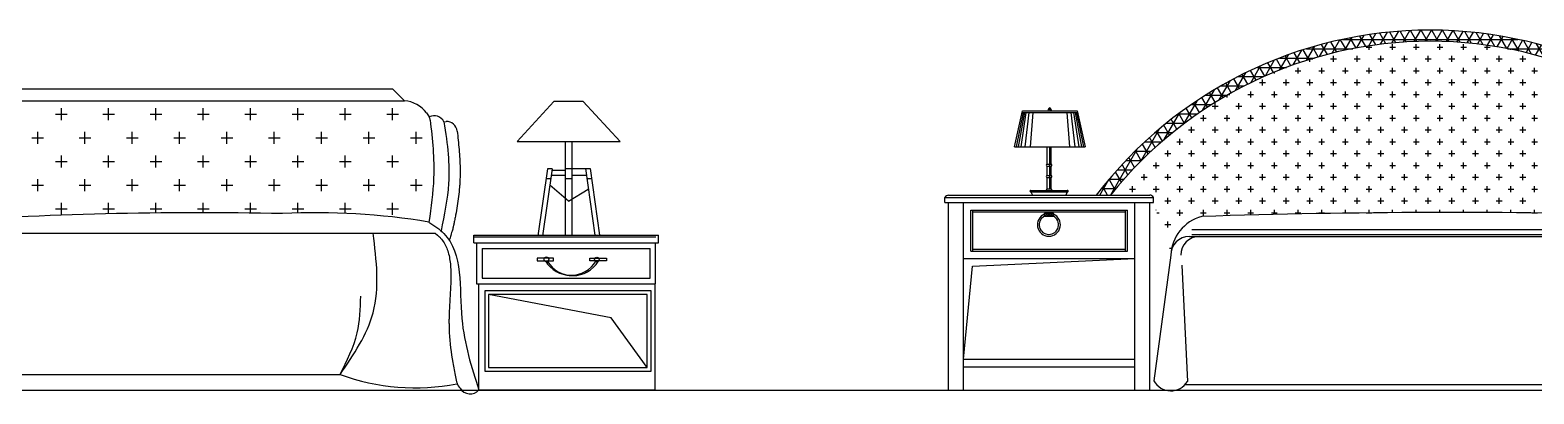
# Model space of a CAD drawing. Header units: inches. Extents: x 15.4 to 57.9, y 9.9 to 34.7.
# Drawn here: x 22.419 to 26.455, y 26.029 to 27.005 of the extents above; entities that cross this region are included whole.
import ezdxf

# ---------------------------------------------------------------- set-up
doc = ezdxf.new("R2010")
doc.units = ezdxf.units.IN
doc.header["$MEASUREMENT"] = 0
for name, color, linetype in [('02', 2, 'Continuous'), ('1', 1, 'Continuous'), ('8', 8, 'Continuous')]:
    doc.layers.add(name, color=color, linetype=linetype)

msp = doc.modelspace()

# ---------------------------------------------------------------- hatches: boundary and pattern name
at = {"layer": '8'}
h = msp.add_hatch(dxfattribs=at)
h.set_pattern_fill('NET3', color=256, scale=0.2, style=0)
h.set_pattern_definition([(0, (24.78006810875849, 26.97964363154308), (0, 0.025), []), (59.99999999999999, (24.78006810875849, 26.97964363154308), (-0.02165063509461097, 0.0125), []), (120, (24.78006810875849, 26.97964363154308), (-0.02165063509461097, -0.01249999999999999), [])])
h.paths.add_polyline_path([(25.27998714725726, 26.56187124118726), (25.31806928845362, 26.56187124118726, -0.480944342810019), (27.03403793479555, 26.56187124118726), (27.07212007599191, 26.56187124118726, 0.4939842345127829)])
h = msp.add_hatch(dxfattribs=at)
h.set_pattern_fill('CROSS', color=256, scale=0.005000000000000001, style=0)
h.set_pattern_definition([(0, (31.65546677302808, 4.54361696154804), (0.03175, 0.03175), [0.015875, -0.047625]), (90, (31.66340427304857, 4.535679461542102), (-0.03175, 0.03175), [0.015875, -0.047625])])
h.paths.add_polyline_path([(25.31806928845362, 26.56187124118726), (25.42299563129672, 26.56187124118726, -0.2769839649487483), (25.43339862180182, 26.55587124119332), (25.43339862180182, 26.54187124119774), (25.48045059614123, 26.40814332881412, -0.3114696733854988), (25.56290778442525, 26.50451394763361, -0.0150430019880874), (26.79156604450435, 26.50772533512493, -0.1254789787001688), (26.84107779869118, 26.48761669960216, -0.147316878381234), (26.88000076421776, 26.43065238193078), (26.93628596346133, 26.54187124119774), (26.93628596346133, 26.55587124119332, -0.2089676440764885), (26.94628596347065, 26.56187124118726), (27.03403793479555, 26.56187124118726, 0.4809443428100189)])
h = msp.add_hatch(dxfattribs=at)
h.set_pattern_fill('CROSS', color=256, scale=0.01, style=0)
h.set_pattern_definition([(0, (28.32865663170123, 5.950967739138221), (0.0635, 0.0635), [0.03175, -0.09525]), (90, (28.3445316317422, 5.935092739140899), (-0.0635, 0.0635), [0.03175, -0.09525])])
edge = h.paths.add_edge_path()
edge.add_line((22.2120327408822, 26.81476721347128), (22.20624927495846, 26.81424092261871))
edge.add_arc((22.21149015980081, 26.7354316792392), 0.07898331289221877, 93.80461846548258, 148.9457550386248)
edge.add_spline(control_points=[(22.14382679033332, 26.7761751714191), (22.13111335196772, 26.71067015598813), (22.12206475268357, 26.61930604176298), (22.13489203172975, 26.52834204215317), (22.14180943248101, 26.48686369280615)], knot_values=[26.50108035039032, 26.50108035039032, 26.50108035039032, 26.50108035039032, 181.947612112373, 301.1011949939327, 301.1011949939327, 301.1011949939327, 301.1011949939327], degree=3, periodic=0)
edge.add_spline(control_points=[(22.14180943248101, 26.48686369280615), (22.14326722379082, 26.48784504032513), (22.14472818206304, 26.48882440582959), (22.14618914010243, 26.4898037713195)], knot_values=[0, 0, 0, 0, 5.14016378829674, 5.14016378829674, 5.14016378829674, 5.14016378829674], degree=3, periodic=0)
edge.add_arc((22.87647912063875, 15.79740508838434), 10.71730903961212, 88.82532651556318, 93.90722914448531, ccw=False)
edge.add_arc((23.18689275318065, 24.66640116545598), 1.848287599533896, 80.58738920062058, 92.81288607367861, ccw=False)
edge.add_spline(control_points=[(23.48916744202615, 26.4898037713195), (23.49473341316224, 26.52927457227482), (23.50756069220842, 26.62023857188463), (23.49851209292428, 26.71160268610977), (23.49236879073323, 26.76334105802228)], knot_values=[26.50108035039034, 26.50108035039034, 26.50108035039034, 26.50108035039034, 145.65466323195, 301.1011949939327, 301.1011949939327, 301.1011949939327, 301.1011949939327], degree=3, periodic=0)
edge.add_arc((23.46257806051762, 26.75980377132358), 0.03000000000000226, 6.771450049665716, 23.77620404462898)
edge.add_line((23.49003187631496, 26.77189872920856), (23.48250143131481, 26.78223275479679))
edge.add_arc((23.41917494073749, 26.73713380215334), 0.07774419546121016, 35.45716461265658, 86.94089749208075)
edge.add_line((23.42332384124638, 26.81476721347128), (22.21203274076578, 26.81476721347128))

# ---------------------------------------------------------------- linework, layer by layer
at = {"layer": '02'}
for p, q in [((23.39218495454879, 26.84590610015432), (22.24317162757979, 26.84590610015432)), ((23.39218495454879, 26.84590610015432), (23.42332384124638, 26.81476721347128)), ((22.2120327408822, 26.81476721347128), (23.42332384124638, 26.81476721347128)), ((23.82460208697484, 26.81323395076318), (23.72560208704562, 26.70575530754861)), ((23.90319219016709, 26.81323395076318), (23.82460208697484, 26.81323395076318)), ((23.90319219016709, 26.81323395076318), (24.00219219009631, 26.70575530754861)), ((23.52933197719284, 26.75887124112917), (23.53506311442942, 26.75980377132358)), ((25.06016519916483, 26.69138252849218), (25.08165091340669, 26.78806824278429)), ((25.08376145497204, 26.78395395706168), (25.06471688248456, 26.69138252849218)), ((25.08705753664725, 26.78395395706168), (25.07062712143415, 26.69138252849218)), ((25.09134902147816, 26.78395395706168), (25.07763347676263, 26.69138252849218)), ((25.08073662774877, 26.78395395706168), (25.22987948492409, 26.78395395706168)), ((25.08165091340669, 26.78806824278429), (25.22896519926616, 26.78806824278429)), ((25.09894756594912, 26.78395395706168), (25.08833490469732, 26.69138252849218)), ((25.10989549215191, 26.78395395706168), (25.10286424117402, 26.69138252849218)), ((25.15205025481299, 26.79361877345066), (25.15822168317863, 26.79361877345066)), ((25.1551359688794, 26.79670448773534), (25.1551359688794, 26.78806748836935)), ((25.20072062075377, 26.78395395706168), (25.20775187149883, 26.69138252849218)), ((25.21166854672373, 26.78395395706168), (25.22228120797553, 26.69138252849218)), ((25.2192670911947, 26.78395395706168), (25.23298263614305, 26.69138252849218)), ((25.2235585760256, 26.78395395706168), (25.23998899123871, 26.69138252849218)), ((25.22685465770082, 26.78395395706168), (25.24589923018829, 26.69138252849218)), ((25.22896519926616, 26.78806824278429), (25.25045091350802, 26.69138252849218)), ((23.72560208704562, 26.70575530754861), (24.00219219009631, 26.70575530754861)), ((23.85426105274127, 26.70575530754861), (23.85426105274127, 26.45416651544504)), ((23.87246210471966, 26.70575530754861), (23.87246210471966, 26.45420444623444)), ((25.06016519916483, 26.69138252849218), (25.25045091350802, 26.69138252849218)), ((25.1482557646861, 26.64518552690272), (25.1482557646861, 26.69138252849218)), ((25.15545576456242, 26.57884266976028), (25.15545576456242, 26.69138252849218)), ((25.15854147886165, 26.64518552690272), (25.15854147886165, 26.69138252849218)), ((25.1482557646861, 26.64518552690272), (25.15854147886165, 26.64518552690272)), ((25.1482557646861, 26.61432838405592), (25.1482557646861, 26.64004266975674)), ((25.1482557646861, 26.64004266975674), (25.15854147886165, 26.64004266975674)), ((25.15854147886165, 26.61432838405592), (25.15854147886165, 26.64004266975674)), ((23.80700355110929, 26.6326415064453), (23.78144975466893, 26.45323398532339)), ((23.81978044397437, 26.6326415064453), (23.79422664753401, 26.45323398532339)), ((23.81594882667304, 26.60574057281185), (23.80317193357513, 26.60574057281185)), ((23.81978044397437, 26.6326415064453), (23.80700355110929, 26.6326415064453)), ((23.85426105274127, 26.61469158900429), (23.81722375884891, 26.61469158900429)), ((23.85426105274127, 26.62833961862482), (23.81916770729476, 26.62833961862482)), ((23.85426105274127, 26.63357403656694), (23.92164969182813, 26.63357403656694)), ((23.85426105274127, 26.6066731029335), (23.87246210471966, 26.6066731029335)), ((23.87246210471966, 26.61562411914049), (23.9114294840885, 26.61562411914049)), ((23.90887279896305, 26.63357403656694), (23.93442659540341, 26.45416651544504)), ((23.91270441626438, 26.6066731029335), (23.92548130936229, 26.6066731029335)), ((23.92164969182813, 26.63357403656694), (23.94720348826849, 26.45416651544504)), ((25.1482557646861, 26.61432838405592), (25.15854147886165, 26.61432838405592)), ((25.1482557646861, 26.57884266976028), (25.1482557646861, 26.60918552690994)), ((25.1482557646861, 26.60918552690994), (25.15854147886165, 26.60918552690994)), ((25.15854147886165, 26.57884266976028), (25.15854147886165, 26.60918552690994)), ((23.86336157861405, 26.5454644796758), (23.81350733590552, 26.58859941020485)), ((23.86336157861405, 26.5454644796758), (23.91673976619967, 26.57834180947096)), ((24.87339862174594, 26.55587124119332), (25.43339862180182, 26.55587124119332)), ((24.87339862174594, 26.54187124119774), (24.87339862174594, 26.55587124119332)), ((24.88339862175525, 26.56187124118726), (25.4233986217925, 26.56187124118726)), ((25.10454147885793, 26.57472838405222), (25.20297285862506, 26.57472838405222)), ((25.10454147885793, 26.57061409832961), (25.20225576468983, 26.57061409832961)), ((25.10454147885793, 26.57061409832961), (25.10865576466785, 26.56187124118726)), ((25.1456843360258, 26.57472838405222), (25.1456843360258, 26.57530695548333)), ((25.1482557646861, 26.57884266976028), (25.15854147886165, 26.57884266976028)), ((25.16111290752196, 26.57472838405222), (25.16111290752196, 26.57530695548333)), ((25.20225576468983, 26.57061409832961), (25.19814147887991, 26.56187124118726)), ((25.43339862180182, 26.54187124119774), (25.43339862180182, 26.55587124119332)), ((24.87339862174594, 26.54187124119774), (25.43339862180182, 26.54187124119774)), ((24.88339862175525, 26.03887124118621), (24.88339862175525, 26.54187124119774)), ((24.9233986217925, 26.03887124118621), (24.9233986217925, 26.54187124119774)), ((24.94339862181113, 26.41187124119308), (24.94339862181113, 26.52187124119367)), ((24.94339862181113, 26.52187124119367), (25.36339862173662, 26.52187124119367)), ((24.94839862169937, 26.41187124119308), (24.94839862169937, 26.52187124119367)), ((24.94839862169937, 26.51687124118901), (25.35839862184838, 26.51687124118901)), ((25.35839862184838, 26.41187124119308), (25.35839862184838, 26.52187124119367)), ((25.36339862173662, 26.41187124119308), (25.36339862173662, 26.52187124119367)), ((25.38339862175525, 26.03887124118621), (25.38339862175525, 26.54187124119774)), ((25.4233986217925, 26.03887124118621), (25.4233986217925, 26.54187124119774)), ((25.14082714723662, 26.51318567475239), (25.16482714721241, 26.51318567475239)), ((25.14082714723662, 26.50518567475076), (25.14082714723662, 26.51318567475239)), ((25.14082714723662, 26.50518567475076), (25.16482714721241, 26.50518567475076)), ((25.16482714721241, 26.50518567475076), (25.16482714721241, 26.51318567475239)), ((22.14050447819062, 26.45980377132067), (23.50601527578437, 26.45980377132067)), ((23.60933364782722, 26.45420444623444), (24.10534089146421, 26.45420444623444)), ((24.09802723018692, 26.44905185167438), (23.60933364782722, 26.44905185167438)), ((24.10534089146421, 26.43359349565283), (24.10534089146421, 26.45420444623444)), ((25.52993659786188, 26.45099240952398), (26.83974798740127, 26.45099240952398)), ((25.53670061164775, 26.46944536269287), (26.84651200141997, 26.46944536269287)), ((25.53670061164775, 26.45599240951408), (26.84651200141997, 26.45599240951408)), ((23.60933364782722, 26.43359349565283), (24.10534089146421, 26.43359349565283)), ((23.61714474804939, 26.43359349565283), (23.61714474804939, 26.32418255980004)), ((23.63214474817977, 26.41859349565341), (24.08252979134449, 26.41859349565341)), ((23.63214474817977, 26.41859349565341), (23.63214474817977, 26.33918255979945)), ((24.08252979134449, 26.33918255979945), (24.08252979134449, 26.41859349565341)), ((24.09752979124204, 26.32418255980004), (24.09752979124204, 26.43359349565283)), ((24.94339862181113, 26.41187124119308), (25.36339862173662, 26.41187124119308)), ((24.94839862169937, 26.41687124119774), (25.35839862184838, 26.41687124119774)), ((25.47993659781531, 26.40099240952107), (25.43444061902591, 26.06395733674283)), ((24.9233986217925, 26.39187124118901), (25.38339862175525, 26.39187124118901)), ((24.9233986217925, 26.12187124119949), (24.94757969485835, 26.37185694283683)), ((24.94757969485835, 26.37185694283683), (25.38339862175525, 26.39187124118901)), ((25.50927873369546, 26.37418441731127), (25.52451575472259, 26.06205250468913)), ((23.61664730910451, 26.32418255980004), (24.09752979124204, 26.32418255980004)), ((23.62302883243428, 26.03980377132241), (23.62302883243428, 26.32418255980004)), ((23.63214474817977, 26.33918255979945), (24.08252979134449, 26.33918255979945)), ((24.09638392151573, 26.03887124118621), (24.09638392151573, 26.32325002967839)), ((24.9233986217925, 26.12187124119949), (25.38339862175525, 26.12187124119949)), ((22.38465660525725, 26.08084397584601), (23.25069997687132, 26.08084397584601)), ((24.9233986217925, 26.10187124119541), (25.38339862175525, 26.10187124119541)), ((24.88339862175525, 26.03887124118621), (24.9233986217925, 26.03887124118621)), ((25.38339862175525, 26.03887124118621), (25.4233986217925, 26.03887124118621))]:
    msp.add_line(p, q, dxfattribs=at)
for points in [[(23.48250143131481, 26.78223275479679), (23.49003187631496, 26.77189872920856)], [(25.14112822356873, 26.50538569051999), (25.14161631319911, 26.50538569051999), (25.14186036022619, 26.50562944033875), (25.14186036022619, 26.50587319015752), (25.14210440725327, 26.50611693747335), (25.14234845428036, 26.50636068730667), (25.14259249688365, 26.50660443712543), (25.14283654391074, 26.50660443712543), (25.14283654391074, 26.5068481869442), (25.14332463819773, 26.50733568658173), (25.14332463819773, 26.50757943640049), (25.14356868522481, 26.50782318621926), (25.14356868522481, 26.50806693603802), (25.14381272759528, 26.50831068585678), (25.14381272759528, 26.50855443567555), (25.14405677485519, 26.50879818299138), (25.14405677485519, 26.50904193281015), (25.14430082188227, 26.50904193281015), (25.14430082188227, 26.50928568264347), (25.14454486890935, 26.50928568264347), (25.14454486890935, 26.50952943246223), (25.14478891593643, 26.50952943246223), (25.14478891593643, 26.50977318228099), (25.14503295853973, 26.50977318228099), (25.14503295853973, 26.51001693209976), (25.14576509962098, 26.51001693209976), (25.14576509962098, 26.51026068191852), (25.14600914688089, 26.51026068191852), (25.14600914688089, 26.51050443173729), (25.14649723627844, 26.51050443173729), (25.14649723627844, 26.51074818155605), (25.14674128353835, 26.51074818155605), (25.14674128353835, 26.51099193137482), (25.14698533056543, 26.51123568119358), (25.1472293729359, 26.51147943101235), (25.14747341996298, 26.51147943101235), (25.14747341996298, 26.51172317832818), (25.14844960388035, 26.51172317832818), (25.14844960388035, 26.5119669281615), (25.14893769793452, 26.5119669281615), (25.14893769793452, 26.51221067798026), (25.14942579198868, 26.51221067798026), (25.14942579198868, 26.51245442779903), (25.14991388161906, 26.51245442779903), (25.14991388161906, 26.51269817761779), (25.15015792864614, 26.51269817761779), (25.15015792864614, 26.51294192743656), (25.15064602293313, 26.51294192743656)], [(25.14186036022619, 26.50538569051999), (25.14210440725327, 26.50538569051999), (25.14356868522481, 26.50562944033875), (25.14503295853973, 26.50587319015752), (25.14649723627844, 26.50636068730667), (25.14796151424997, 26.50660443712543), (25.14844960388035, 26.5068481869442), (25.14869365090744, 26.50709193676296), (25.1491817449616, 26.50709193676296), (25.1491817449616, 26.50733568658173), (25.14966983459198, 26.50733568658173), (25.14966983459198, 26.50782318621926)], [(25.15015792864614, 26.50757943640049), (25.15015792864614, 26.50782318621926), (25.15040197590605, 26.50806693603802)], [(25.16480069369317, 26.50757943640049), (25.16309237335117, 26.50757943640049), (25.16309237335117, 26.50782318621926), (25.162604279297, 26.50782318621926), (25.162604279297, 26.50806693603802), (25.1623602366937, 26.50806693603802), (25.1623602366937, 26.50831068585678), (25.16162809561246, 26.50831068585678), (25.16162809561246, 26.50855443567555), (25.16065191169509, 26.50855443567555), (25.16040786466801, 26.50831068585678), (25.15991977503763, 26.50831068585678), (25.15991977503763, 26.50806693603802), (25.15967572801054, 26.50806693603802), (25.15943168098346, 26.50782318621926), (25.15918763395638, 26.50782318621926), (25.15918763395638, 26.50757943640049), (25.1589435869293, 26.50757943640049), (25.1589435869293, 26.50733568658173), (25.158699544326, 26.50733568658173), (25.15845549729892, 26.50709193676296), (25.15796740301193, 26.50709193676296), (25.15796740301193, 26.5068481869442), (25.15430671064422, 26.5068481869442), (25.15430671064422, 26.50709193676296), (25.15357457398676, 26.50709193676296), (25.15357457398676, 26.50733568658173), (25.15333052695968, 26.50733568658173), (25.15333052695968, 26.50757943640049), (25.1530864799326, 26.50757943640049), (25.1528424373293, 26.50782318621926), (25.15259839030222, 26.50782318621926), (25.15259839030222, 26.50806693603802), (25.15040197590605, 26.50806693603802)], [(25.15064602293313, 26.50806693603802), (25.15064602293313, 26.50855443567555), (25.15113411256351, 26.50855443567555)], [(25.1508900653036, 26.50855443567555), (25.15113411256351, 26.50879818299138)], [(25.1508900653036, 26.50806693603802), (25.1508900653036, 26.50855443567555)], [(25.15113411256351, 26.50904193281015), (25.1513781595906, 26.50928568264347), (25.1513781595906, 26.50952943246223), (25.15162220661768, 26.50952943246223), (25.15162220661768, 26.50977318228099), (25.15186625364476, 26.50977318228099), (25.15211029624806, 26.51001693209976), (25.15235434327514, 26.51026068191852), (25.15259839030222, 26.51026068191852), (25.1528424373293, 26.51050443173729), (25.1530864799326, 26.51050443173729), (25.1530864799326, 26.51074818155605), (25.15528289898538, 26.51074818155605), (25.15528289898538, 26.51099193137482), (25.15577098861576, 26.51099193137482), (25.15577098861576, 26.51123568119358), (25.15601503564284, 26.51123568119358), (25.156503129697, 26.51147943101235), (25.1567471723003, 26.51147943101235), (25.15699121932738, 26.51172317832818), (25.1572352665873, 26.51172317832818), (25.15747931361438, 26.5119669281615), (25.15796740301193, 26.5119669281615), (25.15796740301193, 26.51221067798026), (25.15845549729892, 26.51221067798026), (25.15845549729892, 26.51245442779903), (25.1589435869293, 26.51245442779903), (25.1589435869293, 26.51269817761779), (25.16187214263954, 26.51269817761779)], [(25.15113411256351, 26.50855443567555), (25.15113411256351, 26.50904193281015)], [(25.15162220661768, 26.50977318228099), (25.15186625364476, 26.51026068191852), (25.15186625364476, 26.51050443173729), (25.15211029624806, 26.51050443173729), (25.15211029624806, 26.51099193137482), (25.15235434327514, 26.51099193137482), (25.15235434327514, 26.51123568119358), (25.15259839030222, 26.51123568119358), (25.15259839030222, 26.51147943101235), (25.1528424373293, 26.51147943101235), (25.1528424373293, 26.51172317832818), (25.1530864799326, 26.51172317832818), (25.1530864799326, 26.51269817761779), (25.15333052695968, 26.51269817761779), (25.15333052695968, 26.51294192743656), (25.15430671064422, 26.51294192743656)], [(23.60933364782722, 26.43359349565283), (23.60933364782722, 26.45420444623444)], [(24.07506463065983, 26.09956987920152), (23.97774896160007, 26.23319804324122), (23.64906269492821, 26.29534506738703)], [(24.09638392151573, 26.03887124118621), (23.62302883243428, 26.03887124118621)], [(25.51889529166982, 26.05451394762197), (26.85078929359333, 26.05451394762197)]]:
    msp.add_lwpolyline(points, dxfattribs=at)
for points in [[(23.77934723342077, 26.39324237897229), (23.77934723342077, 26.38532204618089), (23.82374219917, 26.38532204618089), (23.82374219917, 26.39324237897229)], [(23.96557697578573, 26.39324237897229), (23.96557697578573, 26.38532204618089), (23.92118201003649, 26.38532204618089), (23.92118201003649, 26.39324237897229)], [(24.08506463066914, 26.08956987920676), (24.08506463066914, 26.30534506739635), (23.63906269491889, 26.30534506739635), (23.63906269491889, 26.08956987920676)], [(24.07506463065983, 26.09956987920152), (24.07506463065983, 26.29534506738703), (23.64906269492821, 26.29534506738703), (23.64906269492821, 26.09956987920152)]]:
    msp.add_lwpolyline(points, close=True, dxfattribs=at)
for centre in [(23.80428537045845, 26.39007458925182), (23.93959811184795, 26.38914205913018)]:
    msp.add_circle(centre, 0.006184390119661112, dxfattribs=at)
for centre, radius, start, end in [((26.17605361150817, 25.87621378650358), 1.128300161125573, 37.42270835028491, 142.5772916497151), ((26.17605361150817, 25.87621378650358), 1.098300161125573, 38.63007043262031, 141.3699295673797), ((23.41917494073749, 26.73713380215334), 0.07774419546121165, 35.45716449320552, 86.94089736415903), ((23.50291526987457, 26.74497197112062), 0.02985016134630513, 27.75130453683396, 115.569278913904), ((23.46257806051762, 26.75980377132358), 0.03, 6.77147241959955, 23.77620396969693), ((23.53506311442942, 26.72980377126653), 0.03, 7.011121656214639, 90), ((25.15195038490237, 26.78961034550441), 0.00154608606419707, 86.29639105936386, 273.7036089406362), ((25.15080888936535, 26.79794585318298), 0.004501622724858482, 286.0072836371925, 343.9927164193811), ((25.15080888936535, 26.78929169371834), 0.004501622724858482, 24.42611901775408, 73.99271636280741), ((25.15946304862627, 26.79794585318298), 0.004501622724858482, 196.0072835806188, 253.9927163628074), ((25.15946304862627, 26.78929169371834), 0.004501622724858482, 106.0072836371926, 155.573880982246), ((25.15832155285642, 26.78961034550441), 0.00154608606419707, 266.2963910593638, 93.70360894063614), ((25.14827323909157, 26.64261409832973), 0.002571487945222429, 90.38935299438711, 269.6106470056129), ((25.15852400445619, 26.64261409832973), 0.002571487945222429, 270.3893529943871, 89.61064700561289), ((25.14827323909157, 26.61175695548293), 0.002571487945222429, 90.38935299438711, 269.6106470056129), ((25.15852400445619, 26.61175695548293), 0.002571487945222429, 270.3893529943871, 89.61064700561289), ((24.88526331511565, 26.54743008569342), 0.01456104574285589, 97.35752405528851, 144.5699888947642), ((25.1041829317739, 26.57267124119092), 0.002088155341008731, 80.11302420765674, 279.8869757923433), ((25.14979862183572, 26.57501766976777), 0.004124443376173967, 111.9672434691844, 184.0219898449035), ((25.15699862171204, 26.57501766976777), 0.004124443376173967, 355.97801015509, 68.03275653081558), ((25.20261431154103, 26.57267124119092), 0.002088155341008731, 260.1130242076566, 99.88697579234325), ((25.4231971264282, 26.5502020824991), 0.01167089820690967, 29.06173390445295, 89.01075323023018), ((26.23059496068635, 6.091640112709072), 20.42379064633807, 88.42608458798308, 91.87342647148319), ((22.87647912063875, 15.79740508838434), 10.71730903961209, 88.82532607650553, 93.90722957207097), ((23.18689275318065, 24.66640116545598), 1.848287599533906, 80.5873895786022, 92.81288577643625), ((25.15282714734093, 26.48260443712054), 0.03078932583005363, 112.9386619071538, 67.061311867324), ((25.15282714734093, 26.48260443712054), 0.02598932583005363, 117.498669870117, 62.50131266748927), ((25.59152658557759, 26.39656540446443), 0.1116777674722019, 104.8483949860028, 177.7281492408499), ((25.52993659786188, 26.40099240952107), 0.05000000000000007, 90, 180), ((25.55665434402653, 26.40099240952107), 0.05000000000000007, 90, 180), ((23.86968448240549, 26.42660439287131), 0.07966969225814353, 211.2094965911755, 328.7905034088245), ((23.87541561964207, 26.42567186274967), 0.07966969225814353, 211.2094965911755, 328.7905034088245), ((23.45179123821908, 26.63157455419999), 0.5862950326214408, 249.9410698153509, 281.0735939530088), ((23.5995436505811, 26.05962666341505), 0.03073273201474187, 209.8024169776878, 319.833641881531), ((25.48003533011542, 26.08935094540932), 0.05218920419596088, 209.115269646108, 328.4618066311457)]:
    msp.add_arc(centre, radius, start, end, dxfattribs=at)
for points, knots in [([(23.49236879073323, 26.76334105802228), (23.49851209292428, 26.71160268610977), (23.50756069220842, 26.62023857188463), (23.49473341316224, 26.52927457227482), (23.48916744202615, 26.4898037713195)], [26.50108035039032, 26.50108035039032, 26.50108035039032, 26.50108035039032, 181.947612112373, 301.1011949939327, 301.1011949939327, 301.1011949939327, 301.1011949939327]), ([(23.52933197719284, 26.75887124112917), (23.53946279333212, 26.69673166993591), (23.54958194069804, 26.60197231150808), (23.53036801185698, 26.50849623235111), (23.52168017806725, 26.46622977819636)], [26.09292167877913, 26.09292167877913, 26.09292167877913, 26.09292167877913, 181.947612112373, 310.5840769922443, 310.5840769922443, 310.5840769922443, 310.5840769922443]), ([(23.56483878865146, 26.73346563138178), (23.56582353212179, 26.72545838912477), (23.56676131318563, 26.71742043203842), (23.56939126126708, 26.69284626089787), (23.57084518851952, 26.67621322016051), (23.57263529761002, 26.64270402437826), (23.57297019724973, 26.6258379672857), (23.57236111787387, 26.60458380242046), (23.57218800503069, 26.60032776842702), (23.5717318034196, 26.59182122749037), (23.57144715468639, 26.58757080424978), (23.57043381821603, 26.57484390427119), (23.56954871997477, 26.56639364407449), (23.56641489308567, 26.54128148925368), (23.56368318427593, 26.52477379998011), (23.55990807892994, 26.50440130207274), (23.55912761734107, 26.50030240607732), (23.55795944243909, 26.49428589910379), (23.55755640351453, 26.49223020091297), (23.55696282879689, 26.48922693498601), (23.55675921560504, 26.48820083903259), (23.55636194645666, 26.48620594607776), (23.55616946093977, 26.48523691611474), (23.55574769148842, 26.48315785629377), (23.55554734700599, 26.48219465975701), (23.55508692440816, 26.48008698020415), (23.55482608540223, 26.47894266351643), (23.55392499472254, 26.47520213794481), (23.55312858353608, 26.47214487329468), (23.55092271342182, 26.46435635928931), (23.54947583954089, 26.45949165040504), (23.54644321784616, 26.44973887039517), (23.54516060272471, 26.44568609940173), (23.54368856497348, 26.44110898531501)], [44.98604590308177, 44.98604590308177, 44.98604590308177, 44.98604590308177, 68.63731732110203, 68.63731732110203, 117.0266692553305, 117.0266692553305, 165.4160211895589, 165.4160211895589, 177.513359173116, 177.513359173116, 189.6106971566731, 189.6106971566731, 213.8053731237874, 213.8053731237874, 262.1947250580158, 262.1947250580158, 274.2920630415729, 274.2920630415729, 280.3407320333515, 280.3407320333515, 283.3650665292408, 283.3650665292408, 286.38940102513, 286.38940102513, 289.4137355210193, 289.4137355210193, 292.4380700169086, 292.4380700169086, 298.4867390086872, 298.4867390086872, 304.5354080004657, 304.5354080004657, 308.0919998821285, 308.0919998821285, 308.0919998821285, 308.0919998821285]), ([(23.50601527578437, 26.45980377132067), (23.51643670880475, 26.45066647246706), (23.5170767157735, 26.45003222980297), (23.51958182704874, 26.44747416374442), (23.52131849917822, 26.44552390004385), (23.52625674073824, 26.43944462303473), (23.5291393575655, 26.43513701958575), (23.53420451767051, 26.42598859806306), (23.53638716362656, 26.42114551379048), (23.54013200983644, 26.41091823181189), (23.54169305804425, 26.40553361227497), (23.5442550358759, 26.39427638627815), (23.54525763140299, 26.38839535363361), (23.5467765456462, 26.37620832458772), (23.54729318776407, 26.36990236848062), (23.5479281099444, 26.35694036211346), (23.54804644635187, 26.3502850492135), (23.54798261094146, 26.33670437922986), (23.54780054087059, 26.32977902168052), (23.54724120552891, 26.31573423201037), (23.54686398938538, 26.30861444275645), (23.54602435458691, 26.29425151326571), (23.54556196247467, 26.28700837145728), (23.54421707214096, 26.26519312762532), (23.54337406711892, 26.25050219975522), (23.54298298591056, 26.23238343401165), (23.54293890222215, 26.22875003723887), (23.54292489047402, 26.22154310439358), (23.54295359988936, 26.21796957102772), (23.54314173263737, 26.20727827103686), (23.54340228968539, 26.20024947451596), (23.54530542571337, 26.16543737441528), (23.54874612921157, 26.13878982741728), (23.55528816133046, 26.09990252605924), (23.55769912776777, 26.08711983204405), (23.56253137364292, 26.06282273530663), (23.56493560009875, 26.0512901989044), (23.57302883238771, 26.04435496136132)], [46.01289130994025, 46.01289130994025, 46.01289130994025, 46.01289130994025, 49.28409459955038, 49.28409459955038, 59.14091351946047, 59.14091351946047, 78.85455135928062, 78.85455135928062, 98.56818919910076, 98.56818919910076, 118.2818270389209, 118.2818270389209, 137.9954648787411, 137.9954648787411, 157.7091027185612, 157.7091027185612, 177.4227405583814, 177.4227405583814, 197.1363783982015, 197.1363783982015, 216.8500162380217, 216.8500162380217, 236.5636540778419, 236.5636540778419, 275.9909297574822, 275.9909297574822, 285.8477486773923, 285.8477486773923, 295.7045675973023, 295.7045675973023, 315.4182054371225, 315.4182054371225, 394.2727567964031, 394.2727567964031, 433.7000324760434, 433.7000324760434, 469.8979818109297, 469.8979818109297, 469.8979818109297, 469.8979818109297])]:
    msp.add_open_spline(points, degree=3, knots=knots, dxfattribs=at)
for points in [[(23.48916744202615, 26.4898037713195), (23.5291674420634, 26.45911640997504), (23.57754360948929, 26.23068010942946), (23.62302883243428, 26.03980377132241)], [(23.25069997687132, 26.08084397584601), (23.33945497446001, 26.24672682009107), (23.33945497446001, 26.45980377132067)], [(23.25069997687132, 26.08084397584601), (23.29644927912631, 26.19276566821493), (23.30623548868352, 26.29055665273911)]]:
    msp.add_spline(points, degree=3, dxfattribs=at)
at = {"layer": '1'}
msp.add_line((15.78442860517425, 26.03887124118621), (36.08063181391225, 26.03887124118621), dxfattribs=at)

doc.saveas('drawing.dxf')
